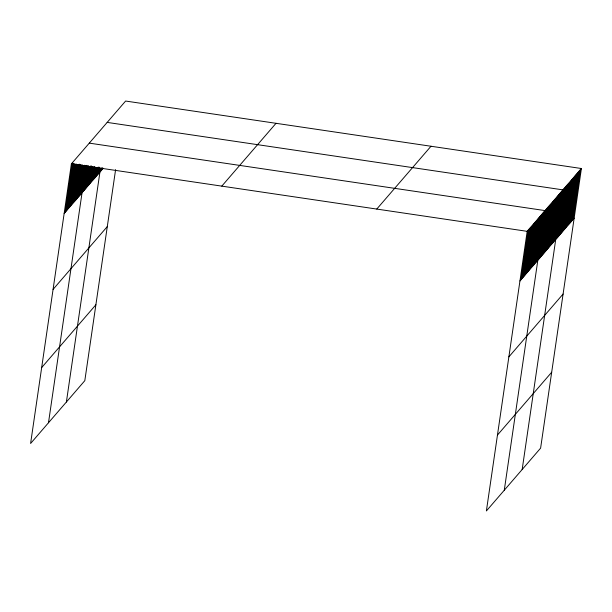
<?xml version="1.0" encoding="UTF-8"?>
<svg xmlns="http://www.w3.org/2000/svg" width="612" height="612" viewBox="0 0 612 612"><rect width="100%" height="100%" fill="white"/><g stroke="black" fill="none" stroke-linecap="round" stroke-linejoin="round"><path stroke-width="0.92" d="M581.4 168.514L527.184 231.336L486.387 510.959L540.61 448.137L581.4 168.514L125.613 101.041L71.39 163.863L30.6 443.486L84.816 380.664L115.599 169.646M65.209 212.272L72.446 162.639M66.257 211.048L73.226 163.297M67.312 209.832L74.006 163.947M68.36 208.615L74.916 163.664M69.416 207.392L75.697 164.322M70.464 206.175L76.615 164.039M71.52 204.951L77.395 164.689M72.576 203.735L78.313 164.406M73.624 202.518L79.223 164.123M74.679 201.294L80.004 164.773M75.727 200.078L80.922 164.49M76.783 198.854L81.702 165.148M77.831 197.638L82.612 164.865M78.887 196.421L83.393 165.515M79.942 195.197L84.311 165.232M80.991 193.981L85.091 165.89M48.493 422.754L86.009 165.607M83.094 191.541L86.919 165.324M84.15 190.324L87.7 165.974M85.206 189.1L88.618 165.691M86.254 187.884L89.398 166.342M87.309 186.66L90.316 166.059M88.358 185.444L91.226 165.775M89.413 184.227L92.007 166.433M90.461 183.003L92.787 167.084M91.517 181.787L93.705 166.801M92.573 180.563L94.615 166.518M93.621 179.347L95.395 167.175M94.676 178.13L96.176 167.826M95.724 176.906L97.094 167.543M96.78 175.69L98.012 167.26M97.828 174.466L98.922 166.977M98.884 173.25L99.702 167.627M66.387 402.023L100.483 168.285M101.018 170.771L101.431 167.963M102.105 169.516L102.38 167.642M520.996 279.745L528.232 230.12M522.044 278.529L529.288 228.896M523.099 277.305L530.336 227.679M524.147 276.089L531.392 226.455M525.203 274.865L532.44 225.239M526.259 273.648L533.496 224.023M527.307 272.432L534.551 222.799M528.363 271.208L535.599 221.582M529.411 269.991L536.655 220.358M530.466 268.767L537.703 219.142M531.522 267.551L538.759 217.926M532.57 266.335L539.815 216.702M533.626 265.111L540.863 215.485M534.674 263.894L541.918 214.261M535.73 262.67L542.966 213.045M536.778 261.454L544.022 211.828M504.28 490.227L545.07 210.605L89.283 143.131M538.889 259.014L546.126 209.388M539.937 257.797L547.182 208.164M540.993 256.573L548.23 206.948M542.041 255.357L549.285 205.731M543.096 254.141L550.333 204.507M544.144 252.917L551.389 203.291M545.2 251.7L552.437 202.067M546.256 250.476L553.493 200.851M547.304 249.26L554.548 199.634M548.36 248.044L555.597 198.41M549.408 246.82L556.652 197.194M550.463 245.603L557.7 195.97M551.519 244.379L558.756 194.754M552.567 243.163L559.812 193.537M553.623 241.947L560.86 192.313M554.671 240.723L561.915 191.097M522.174 469.496L562.963 189.873L107.177 122.4M556.813 238.252L564.05 188.618M557.892 236.989L565.136 187.364M558.978 235.735L566.222 186.109M560.064 234.48L567.301 184.847M561.15 233.226L568.387 183.592M562.229 231.963L569.474 182.338M563.315 230.709L570.56 181.083M564.402 229.454L571.639 179.821M565.488 228.2L572.725 178.566M566.567 226.937L573.811 177.312M567.653 225.683L574.898 176.057M568.739 224.428L575.976 174.803M569.826 223.173L577.062 173.54M570.904 221.919L578.149 172.286M571.99 220.657L579.235 171.031M573.077 219.402L580.314 169.776M64.153 213.489L103.191 168.262M53.083 289.384L107.299 226.57M41.67 367.582L95.893 304.768M221.804 186.125L276.02 123.31M376.77 209.067L430.993 146.253M519.94 280.962L574.163 218.147M508.87 356.865L563.086 294.043M497.464 435.063L551.68 372.241M71.39 163.863L527.184 231.336"/></g></svg>
